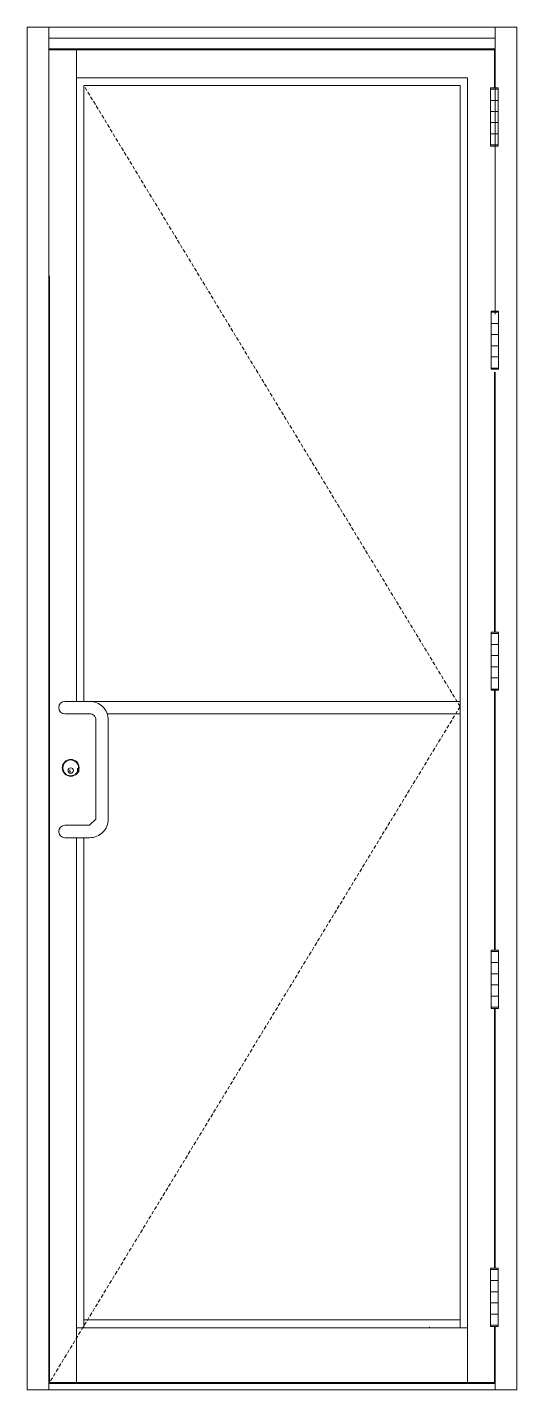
# Model space of a CAD drawing. Header units: inches. Extents: x -6061 to 13621, y -296 to 7483.
# Drawn here: x 9243.3 to 9277.2, y 3989.5 to 4083.9 of the extents above; entities that cross this region are included whole.
import ezdxf

# ---------------------------------------------------------------- set-up
doc = ezdxf.new("R2010")
doc.units = ezdxf.units.IN
doc.header["$MEASUREMENT"] = 0
doc.linetypes.add('HIDDEN', pattern=[0.375, 0.25, -0.125])
doc.layers.get('0').update_dxf_attribs({"linetype": 'CONTINUOUS'})

# ---------------------------------------------------------------- blocks, each defined once
blk = doc.blocks.new('dr')
at = {"lineweight": 5}
for p, q in [((9243.271, 4083.858), (9277.152, 4083.858)), ((9243.271, 4083.858), (9243.271, 3989.506)), ((9244.772, 4083.858), (9244.772, 3989.506)), ((9244.772, 4082.357), (9275.65, 4082.357)), ((9244.772, 4082.357), (9275.65, 4082.357)), ((9247.19, 4079.825), (9247.19, 4037.17)), ((9275.86, 4079.654), (9275.345, 4079.654)), ((9275.86, 4079.654), (9275.86, 4075.623)), ((9275.898, 4064.203), (9275.383, 4064.203)), ((9275.898, 4064.203), (9275.898, 4060.172)), ((9275.898, 4041.973), (9275.383, 4041.973)), ((9275.898, 4041.973), (9275.898, 4037.942)), ((9275.898, 4019.946), (9275.383, 4019.946)), ((9275.898, 4019.946), (9275.898, 4015.914)), ((9275.86, 3997.918), (9275.345, 3997.918)), ((9275.86, 3997.918), (9275.86, 3993.887)), ((9277.152, 3989.506), (9243.271, 3989.506)), ((9275.65, 3989.935), (9244.772, 3989.935))]:
    blk.add_line(p, q, dxfattribs=at)
at = {"lineweight": 5, "extrusion": (0, 1, 0)}
for p, q in [((9275.65, 4064), (9275.65, 4083.858)), ((9277.151, 3989.506), (9277.152, 4083.858)), ((9244.805, 4082.291), (9275.617, 4082.291)), ((9246.676, 4037.17), (9246.676, 4082.291)), ((9275.617, 4079.654), (9275.617, 4082.291)), ((9246.676, 4080.361), (9273.747, 4080.361)), ((9247.19, 4079.825), (9273.232, 4079.825)), ((9273.232, 3993.804), (9273.232, 4079.825)), ((9273.747, 3989.998), (9273.747, 4080.361)), ((9275.345, 4079.568), (9275.86, 4079.568)), ((9275.345, 4078.796), (9275.86, 4078.796)), ((9275.86, 4078.024), (9275.345, 4078.024)), ((9275.86, 4077.252), (9275.345, 4077.252)), ((9275.86, 4076.48), (9275.345, 4076.48)), ((9275.345, 4075.708), (9275.86, 4075.708)), ((9244.805, 3989.998), (9244.805, 4066.637)), ((9275.383, 4064.117), (9275.898, 4064.117)), ((9275.383, 4063.345), (9275.898, 4063.345)), ((9275.898, 4062.573), (9275.383, 4062.573)), ((9275.898, 4061.802), (9275.383, 4061.802)), ((9275.898, 4061.03), (9275.383, 4061.03)), ((9275.383, 4060.258), (9275.898, 4060.258)), ((9275.617, 4041.973), (9275.617, 4059.969)), ((9275.65, 4041.973), (9275.65, 4059.969)), ((9275.383, 4041.887), (9275.898, 4041.887)), ((9275.383, 4041.115), (9275.898, 4041.115)), ((9275.898, 4040.343), (9275.383, 4040.343)), ((9275.898, 4039.571), (9275.383, 4039.571)), ((9275.898, 4038.799), (9275.383, 4038.799)), ((9275.383, 4038.027), (9275.898, 4038.027)), ((9275.617, 4019.946), (9275.617, 4037.942)), ((9275.65, 4019.946), (9275.65, 4037.942)), ((9246.676, 3989.998), (9246.676, 4027.735)), ((9247.19, 3993.804), (9247.19, 4027.735)), ((9275.383, 4019.86), (9275.898, 4019.86)), ((9275.383, 4019.088), (9275.898, 4019.088)), ((9275.898, 4018.316), (9275.383, 4018.316)), ((9275.898, 4017.544), (9275.383, 4017.544)), ((9275.898, 4016.772), (9275.383, 4016.772)), ((9275.383, 4016), (9275.898, 4016)), ((9275.617, 3997.918), (9275.617, 4015.914)), ((9275.65, 3997.918), (9275.65, 4015.914)), ((9275.345, 3997.833), (9275.86, 3997.833)), ((9275.86, 3997.061), (9275.345, 3997.061)), ((9275.86, 3996.289), (9275.345, 3996.289)), ((9275.86, 3995.517), (9275.345, 3995.517)), ((9247.19, 3994.34), (9273.232, 3994.34)), ((9275.345, 3994.745), (9275.86, 3994.745)), ((9275.345, 3993.973), (9275.86, 3993.973)), ((9246.676, 3993.804), (9273.747, 3993.804)), ((9271.107, 3993.849), (9271.107, 3993.853)), ((9275.617, 3989.998), (9275.617, 3993.887)), ((9275.65, 3989.506), (9275.65, 3993.887)), ((9244.805, 3989.998), (9275.617, 3989.998))]:
    blk.add_line(p, q, dxfattribs=at)
at = {"color": 8, "lineweight": 5}
blk.add_line((9275.65, 4083.108), (9244.772, 4083.108), dxfattribs=at)
at = {"color": 251, "linetype": 'HIDDEN', "lineweight": 5, "true_color": 0x636466}
for q in [(9247.19, 4079.825), (9244.805, 3989.998)]:
    blk.add_line((9273.232, 4036.814), q, dxfattribs=at)
at = {"color": 1, "lineweight": 5}
for p, q in [((9247.591, 4037.17), (9273.232, 4037.17)), ((9248.803, 4036.312), (9273.232, 4036.312))]:
    blk.add_line(p, q, dxfattribs=at)
at = {"lineweight": 5}
blk.add_lwpolyline([(9244.772, 3989.506), (9243.271, 3989.506), (9243.271, 4083.858), (9244.772, 4083.858)], close=True, dxfattribs=at)
for points in [[(9275.86, 4075.623), (9275.345, 4075.623), (9275.345, 4079.654)], [(9275.898, 4060.172), (9275.383, 4060.172), (9275.383, 4064.203)], [(9275.898, 4037.942), (9275.383, 4037.942), (9275.383, 4041.973)], [(9275.898, 4015.914), (9275.383, 4015.914), (9275.383, 4019.946)], [(9275.86, 3993.887), (9275.345, 3993.887), (9275.345, 3997.918)]]:
    blk.add_lwpolyline(points, dxfattribs=at)
at = {"color": 1, "lineweight": 5}
blk.add_lwpolyline([(9247.59, 4037.17), (9245.875, 4037.17, 1), (9245.875, 4036.312), (9247.59, 4036.312, -0.414214), (9248.019, 4035.883), (9248.019, 4029.021), (9247.59, 4028.592), (9245.875, 4028.592, 1), (9245.875, 4027.735), (9247.59, 4027.735, 0.414214), (9248.877, 4029.021), (9248.877, 4035.883, 0.414214)], format="xyb", close=True, dxfattribs=at)
at = {"lineweight": 5}
blk.add_polyline3d([(9246.791, 4032.526, 0), (9246.751, 4032.526, 0), (9246.751, 4032.273, 0), (9246.791, 4032.273, 0)], close=True, dxfattribs=at)
for centre, radius in [((9246.278, 4032.572), 0.585), ((9246.278, 4032.572), 0.544), ((9246.278, 4032.384), 0.187)]:
    blk.add_circle(centre, radius, dxfattribs=at)
for centre, start, end in [((9246.274, 4032.359), 104.39871, 255.60129), ((9246.771, 4032.359), 284.39871, 75.60129)]:
    blk.add_arc(centre, 0.0788, start, end, dxfattribs=at)

msp = doc.modelspace()

# ---------------------------------------------------------------- block references
msp.add_blockref('dr', (0, 0))

doc.saveas('drawing.dxf')
